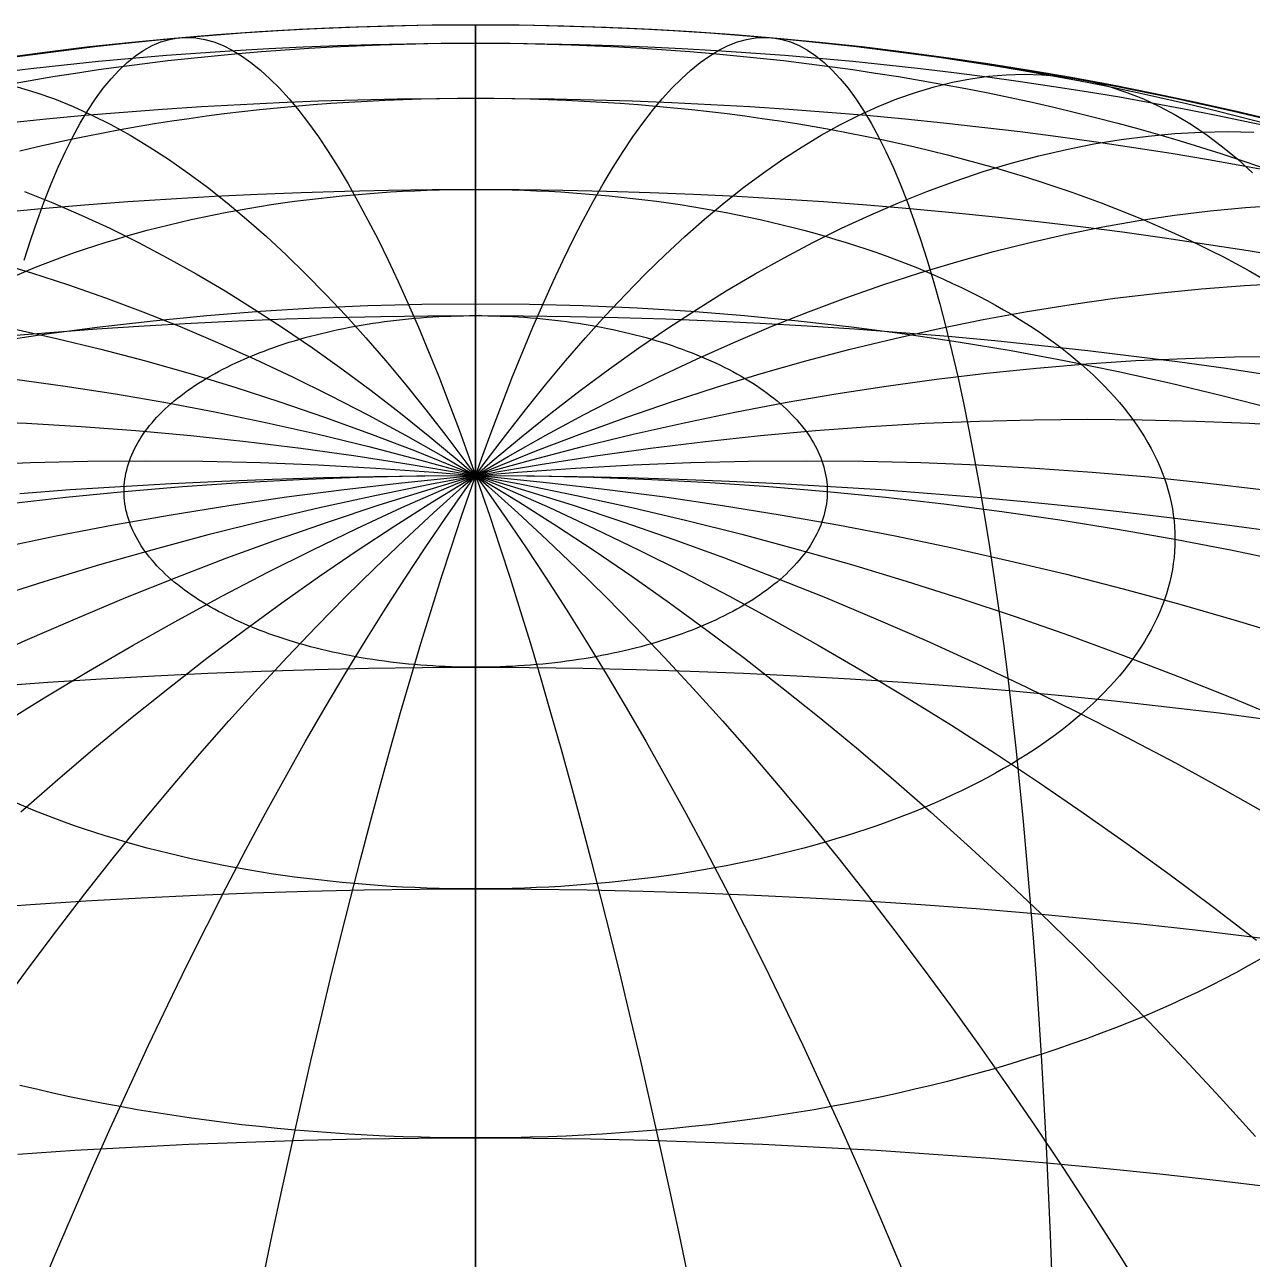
# Model space of a CAD drawing. Header units: millimetres. Extents: x -85 to 85, y -85 to 85.
# Drawn here: x -11.4 to 19.63, y 53.81 to 85 of the extents above; entities that cross this region are included whole.
import ezdxf

# ---------------------------------------------------------------- set-up
doc = ezdxf.new("R2010")
doc.units = ezdxf.units.MM
for name, color, linetype in [('CUT_OUTER', 1, 'Continuous'), ('ENGRAVE', 7, 'Continuous'), ('ENGRAVE_FINE', 8, 'Continuous')]:
    doc.layers.add(name, color=color, linetype=linetype)

msp = doc.modelspace()

# ---------------------------------------------------------------- linework, layer by layer
at = {"layer": 'CUT_OUTER'}
msp.add_circle((0, 0), 85, dxfattribs=at)
at = {"layer": 'ENGRAVE'}
msp.add_lwpolyline([(-11.8297, 84.1728), (-10.3589, 84.3664), (-8.8849, 84.5344), (-7.4082, 84.6765), (-5.9293, 84.7929), (-4.4486, 84.8835), (-2.9665, 84.9482), (-1.4835, 84.9871), (0, 85), (1.4835, 84.9871), (2.9665, 84.9482), (4.4486, 84.8835), (5.9293, 84.7929), (7.4082, 84.6765), (8.8849, 84.5344), (10.3589, 84.3664), (11.8297, 84.1728), (13.2969, 83.9535), (14.7601, 83.7087), (16.2188, 83.4383), (17.6725, 83.1425), (19.1208, 82.8215), (20.5634, 82.4751)], dxfattribs=at)
at = {"layer": 'ENGRAVE_FINE'}
for points in [[(-11.7146, 84.1768), (-10.9998, 84.2759), (-10.2817, 84.3688), (-9.5604, 84.4554), (-8.8362, 84.5356), (-8.1094, 84.6096), (-7.38, 84.6772), (-6.6485, 84.7384), (-5.9149, 84.7932), (-5.1794, 84.8416), (-4.4425, 84.8836), (-3.7041, 84.9191), (-2.9647, 84.9482), (-2.2243, 84.9709), (-1.4832, 84.9871), (-0.7417, 84.9968), (0, 85), (0.7417, 84.9968), (1.4832, 84.9871), (2.2243, 84.9709), (2.9647, 84.9482), (3.7041, 84.9191), (4.4425, 84.8836), (5.1794, 84.8416), (5.9149, 84.7932), (6.6485, 84.7384), (7.38, 84.6772), (8.1094, 84.6096), (8.8362, 84.5356), (9.5604, 84.4554), (10.2817, 84.3688), (10.9998, 84.2759), (11.7146, 84.1768), (12.4258, 84.0715), (13.1332, 83.96), (13.8366, 83.8423), (14.5359, 83.7185), (15.2306, 83.5886), (15.9208, 83.4527), (16.6061, 83.3107), (17.2863, 83.1628), (17.9613, 83.009), (18.6308, 82.8494), (19.2946, 82.6839), (19.9525, 82.5126)], [(0, 53.4922), (0, 54.6369), (0, 55.765), (0, 56.8761), (0, 57.9699), (0, 59.046), (0, 60.1041), (0, 61.1439), (0, 62.1651), (0, 63.1673), (0, 64.1503), (0, 65.1138), (0, 66.0574), (0, 66.9809), (0, 67.884), (0, 68.7664), (0, 69.6279), (0, 70.4682), (0, 71.287), (0, 72.0841), (0, 72.8592), (0, 73.6122), (0, 74.3427), (0, 75.0505), (0, 75.7356), (0, 76.3975), (0, 77.0362), (0, 77.6514), (0, 78.2429), (0, 78.8106), (0, 79.3543), (0, 79.8739), (0, 80.3691), (0, 80.8398), (0, 81.2859), (0, 81.7072), (0, 82.1037), (0, 82.4751), (0, 82.8215), (0, 83.1425), (0, 83.4383), (0, 83.7087), (0, 83.9535), (0, 84.1728), (0, 84.3664), (0, 84.5344), (0, 84.6765), (0, 84.7929), (0, 84.8835), (0, 84.9482), (0, 84.9871), (0, 85), (0, 84.9871), (0, 84.9482), (0, 84.8835), (0, 84.7929), (0, 84.6765), (0, 84.5344), (0, 84.3664), (0, 84.1728), (0, 83.9535), (0, 83.7087), (0, 83.4383), (0, 83.1425), (0, 82.8215), (0, 82.4751), (0, 82.1037), (0, 81.7072), (0, 81.2859), (0, 80.8398), (0, 80.3691), (0, 79.8739), (0, 79.3543), (0, 78.8106), (0, 78.2429), (0, 77.6514), (0, 77.0362), (0, 76.3975), (0, 75.7356), (0, 75.0505), (0, 74.3427), (0, 73.6122), (0, 72.8592), (0, 72.0841), (0, 71.287), (0, 70.4682), (0, 69.6279), (0, 68.7664), (0, 67.884), (0, 66.9809), (0, 66.0574), (0, 65.1138), (0, 64.1503), (0, 63.1673), (0, 62.1651), (0, 61.1439), (0, 60.1041), (0, 59.046), (0, 57.9699), (0, 56.8761), (0, 55.765), (0, 54.6369), (0, 53.4922)], [(-12.0868, 83.7923), (-11.2389, 83.8941), (-10.3876, 83.9885), (-9.5332, 84.0754), (-8.6758, 84.1548), (-7.8157, 84.2268), (-6.9533, 84.2912), (-6.0888, 84.3482), (-5.2224, 84.3975), (-4.3545, 84.4393), (-3.4852, 84.4735), (-2.6148, 84.5001), (-1.7436, 84.5191), (-0.872, 84.5306), (0, 84.5344), (0.872, 84.5306), (1.7436, 84.5191), (2.6148, 84.5001), (3.4852, 84.4735), (4.3545, 84.4393), (5.2224, 84.3975), (6.0888, 84.3482), (6.9533, 84.2912), (7.8157, 84.2268), (8.6758, 84.1548), (9.5332, 84.0754), (10.3876, 83.9885), (11.2389, 83.8941), (12.0868, 83.7923), (12.9311, 83.6832), (13.7713, 83.5666), (14.6074, 83.4428), (15.439, 83.3117), (16.266, 83.1734), (17.0879, 83.0278), (17.9047, 82.8751), (18.716, 82.7154), (19.5216, 82.5485), (20.3213, 82.3747)], [(-11.8245, 83.4919), (-11.2557, 83.5926), (-10.6835, 83.6883), (-10.1081, 83.779), (-9.5295, 83.8647), (-8.9481, 83.9453), (-8.3639, 84.0209), (-7.7771, 84.0913), (-7.1881, 84.1566), (-6.5968, 84.2168), (-6.0035, 84.2717), (-5.4083, 84.3215), (-4.8116, 84.3661), (-4.2133, 84.4055), (-3.6138, 84.4397), (-3.0132, 84.4686), (-2.4117, 84.4923), (-1.8094, 84.5107), (-1.2066, 84.5238), (-0.6034, 84.5317), (0, 84.5344), (0.6034, 84.5317), (1.2066, 84.5238), (1.8094, 84.5107), (2.4117, 84.4923), (3.0132, 84.4686), (3.6138, 84.4397), (4.2133, 84.4055), (4.8116, 84.3661), (5.4083, 84.3215), (6.0035, 84.2717), (6.5968, 84.2168), (7.1881, 84.1566), (7.7771, 84.0913), (8.3639, 84.0209), (8.9481, 83.9453), (9.5295, 83.8647), (10.1081, 83.779), (10.6835, 83.6883), (11.2557, 83.5926), (11.8245, 83.4919), (12.3897, 83.3862), (12.9511, 83.2756), (13.5086, 83.1602), (14.0619, 83.0399), (14.611, 82.9148), (15.1556, 82.7849), (15.6956, 82.6503), (16.2309, 82.511), (16.7611, 82.367), (17.2863, 82.2184), (17.8062, 82.0653), (18.3207, 81.9077), (18.8296, 81.7456), (19.3328, 81.5791), (19.83, 81.4082)], [(-11.4092, 79.0547), (-11.244, 79.5722), (-11.0754, 80.0656), (-10.9034, 80.5345), (-10.7281, 80.9789), (-10.5496, 81.3987), (-10.3678, 81.7936), (-10.1829, 82.1637), (-9.9949, 82.5087), (-9.8038, 82.8286), (-9.6097, 83.1232), (-9.4127, 83.3925), (-9.2129, 83.6365), (-9.0102, 83.8549), (-8.8048, 84.0478), (-8.5967, 84.2151), (-8.386, 84.3568), (-8.1728, 84.4727), (-7.957, 84.563), (-7.7388, 84.6274), (-7.5183, 84.6661), (-7.2955, 84.679), (-7.0704, 84.6661), (-6.8432, 84.6274), (-6.614, 84.563), (-6.3827, 84.4727), (-6.1494, 84.3568), (-5.9143, 84.2151), (-5.6774, 84.0478), (-5.4387, 83.8549), (-5.1984, 83.6365), (-4.9566, 83.3925), (-4.7132, 83.1232), (-4.4683, 82.8286), (-4.2221, 82.5087), (-3.9747, 82.1637), (-3.726, 81.7936), (-3.4761, 81.3987), (-3.2253, 80.9789), (-2.9734, 80.5345), (-2.7206, 80.0656), (-2.467, 79.5722), (-2.2127, 79.0547), (-1.9576, 78.513), (-1.702, 77.9474), (-1.4459, 77.3581), (-1.1893, 76.7452), (-0.9324, 76.109), (-0.6751, 75.4496), (-0.4177, 74.7671), (-0.1601, 74.0619), (0.0975, 73.3342), (0.355, 72.5841), (0.6125, 71.8119), (0.8698, 71.0178), (1.1268, 70.2021), (1.3835, 69.365), (1.6397, 68.5068), (1.8955, 67.6277), (2.1507, 66.728), (2.4052, 65.808), (2.659, 64.8679), (2.912, 63.9081), (3.1641, 62.9288), (3.4152, 61.9303), (3.6653, 60.913), (3.9143, 59.8771), (4.162, 58.823), (4.4085, 57.7509), (4.6537, 56.6613), (4.8975, 55.5544), (5.1397, 54.4306), (5.3804, 53.2902)], [(-5.3804, 53.2902), (-5.1397, 54.4306), (-4.8975, 55.5544), (-4.6537, 56.6613), (-4.4085, 57.7509), (-4.162, 58.823), (-3.9143, 59.8771), (-3.6653, 60.913), (-3.4152, 61.9303), (-3.1641, 62.9288), (-2.912, 63.9081), (-2.659, 64.8679), (-2.4052, 65.808), (-2.1507, 66.728), (-1.8955, 67.6277), (-1.6397, 68.5068), (-1.3835, 69.365), (-1.1268, 70.2021), (-0.8698, 71.0178), (-0.6125, 71.8119), (-0.355, 72.5841), (-0.0975, 73.3342), (0.1601, 74.0619), (0.4177, 74.7671), (0.6751, 75.4496), (0.9324, 76.109), (1.1893, 76.7452), (1.4459, 77.3581), (1.702, 77.9474), (1.9576, 78.513), (2.2127, 79.0547), (2.467, 79.5722), (2.7206, 80.0656), (2.9734, 80.5345), (3.2253, 80.9789), (3.4761, 81.3987), (3.726, 81.7936), (3.9747, 82.1637), (4.2221, 82.5087), (4.4683, 82.8286), (4.7132, 83.1232), (4.9566, 83.3925), (5.1984, 83.6365), (5.4387, 83.8549), (5.6774, 84.0478), (5.9143, 84.2151), (6.1494, 84.3568), (6.3827, 84.4727), (6.614, 84.563), (6.8432, 84.6274), (7.0704, 84.6661), (7.2955, 84.679), (7.5183, 84.6661), (7.7388, 84.6274), (7.957, 84.563), (8.1728, 84.4727), (8.386, 84.3568), (8.5967, 84.2151), (8.8048, 84.0478), (9.0102, 83.8549), (9.2129, 83.6365), (9.4127, 83.3925), (9.6097, 83.1232), (9.8038, 82.8286), (9.9949, 82.5087), (10.1829, 82.1637), (10.3678, 81.7936), (10.5496, 81.3987), (10.7281, 80.9789), (10.9034, 80.5345), (11.0754, 80.0656), (11.244, 79.5722), (11.4092, 79.0547), (11.5709, 78.513), (11.729, 77.9474), (11.8836, 77.3581), (12.0346, 76.7452), (12.1819, 76.109), (12.3255, 75.4496), (12.4653, 74.7671), (12.6014, 74.0619), (12.7336, 73.3342), (12.8619, 72.5841), (12.9863, 71.8119), (13.1068, 71.0178), (13.2233, 70.2021), (13.3357, 69.365), (13.4441, 68.5068), (13.5484, 67.6277), (13.6485, 66.728), (13.7445, 65.808), (13.8363, 64.8679), (13.9239, 63.9081), (14.0073, 62.9288), (14.0863, 61.9303), (14.1611, 60.913), (14.2316, 59.8771), (14.2978, 58.823), (14.3596, 57.7509), (14.417, 56.6613), (14.47, 55.5544), (14.5186, 54.4306), (14.5628, 53.2902)], [(-11.1341, 52.7043), (-10.6637, 53.8321), (-10.19, 54.9436), (-9.7133, 56.0383), (-9.2336, 57.1159), (-8.7511, 58.1762), (-8.2659, 59.2187), (-7.7783, 60.2432), (-7.2882, 61.2493), (-6.7959, 62.2368), (-6.3016, 63.2053), (-5.8053, 64.1546), (-5.3073, 65.0843), (-4.8076, 65.9942), (-4.3065, 66.884), (-3.8041, 67.7535), (-3.3005, 68.6023), (-2.7959, 69.4301), (-2.2904, 70.2369), (-1.7843, 71.0222), (-1.2776, 71.786), (-0.7705, 72.5278), (-0.2632, 73.2476), (0.2442, 73.945), (0.7515, 74.6199), (1.2586, 75.2721), (1.7653, 75.9014), (2.2714, 76.5075), (2.7769, 77.0903), (3.2816, 77.6497), (3.7852, 78.1854), (4.2877, 78.6973), (4.7888, 79.1852), (5.2885, 79.649), (5.7866, 80.0885), (6.283, 80.5036), (6.7774, 80.8942), (7.2698, 81.2602), (7.7599, 81.6014), (8.2477, 81.9178), (8.733, 82.2092), (9.2156, 82.4756), (9.6954, 82.7168), (10.1722, 82.9329), (10.646, 83.1236), (11.1165, 83.2891), (11.5836, 83.4292), (12.0472, 83.5439), (12.5071, 83.6331), (12.9632, 83.6969), (13.4154, 83.7351), (13.8635, 83.7479), (14.3073, 83.7351), (14.7468, 83.6969), (15.1818, 83.6331), (15.6122, 83.5439), (16.0378, 83.4292), (16.4586, 83.2891), (16.8743, 83.1236), (17.2849, 82.9329), (17.6902, 82.7168), (18.0901, 82.4756), (18.4845, 82.2092), (18.8733, 81.9178), (19.2564, 81.6014), (19.6335, 81.2602)], [(-11.5836, 83.4292), (-11.1165, 83.2891), (-10.646, 83.1236), (-10.1722, 82.9329), (-9.6954, 82.7168), (-9.2156, 82.4756), (-8.733, 82.2092), (-8.2477, 81.9178), (-7.7599, 81.6014), (-7.2698, 81.2602), (-6.7774, 80.8942), (-6.283, 80.5036), (-5.7866, 80.0885), (-5.2885, 79.649), (-4.7888, 79.1852), (-4.2877, 78.6973), (-3.7852, 78.1854), (-3.2816, 77.6497), (-2.7769, 77.0903), (-2.2714, 76.5075), (-1.7653, 75.9014), (-1.2586, 75.2721), (-0.7515, 74.6199), (-0.2442, 73.945), (0.2632, 73.2476), (0.7705, 72.5278), (1.2776, 71.786), (1.7843, 71.0222), (2.2904, 70.2369), (2.7959, 69.4301), (3.3005, 68.6023), (3.8041, 67.7535), (4.3065, 66.884), (4.8076, 65.9942), (5.3073, 65.0843), (5.8053, 64.1546), (6.3016, 63.2053), (6.7959, 62.2368), (7.2882, 61.2493), (7.7783, 60.2432), (8.2659, 59.2187), (8.7511, 58.1762), (9.2336, 57.1159), (9.7133, 56.0383), (10.19, 54.9436), (10.6637, 53.8321), (11.1341, 52.7043)], [(-11.8252, 82.5211), (-10.8525, 82.6201), (-9.8764, 82.7105), (-8.8974, 82.7924), (-7.9156, 82.8658), (-6.9315, 82.9306), (-5.9452, 82.9868), (-4.9571, 83.0343), (-3.9675, 83.0733), (-2.9767, 83.1036), (-1.9849, 83.1252), (-0.9926, 83.1382), (0, 83.1425), (0.9926, 83.1382), (1.9849, 83.1252), (2.9767, 83.1036), (3.9675, 83.0733), (4.9571, 83.0343), (5.9452, 82.9868), (6.9315, 82.9306), (7.9156, 82.8658), (8.8974, 82.7924), (9.8764, 82.7105), (10.8525, 82.6201), (11.8252, 82.5211), (12.7943, 82.4137), (13.7596, 82.2978), (14.7206, 82.1735), (15.6772, 82.0409), (16.629, 81.8999), (17.5757, 81.7507), (18.517, 81.5932), (19.4528, 81.4275), (20.3826, 81.2537)], [(-11.5145, 81.8134), (-11.1007, 81.9121), (-10.6835, 82.0071), (-10.2631, 82.0985), (-9.8396, 82.1862), (-9.4131, 82.2702), (-8.9837, 82.3505), (-8.5515, 82.427), (-8.1168, 82.4998), (-7.6796, 82.5687), (-7.24, 82.6338), (-6.7983, 82.695), (-6.3544, 82.7524), (-5.9087, 82.8059), (-5.4611, 82.8556), (-5.0119, 82.9013), (-4.5611, 82.943), (-4.109, 82.9809), (-3.6556, 83.0147), (-3.2011, 83.0447), (-2.7456, 83.0706), (-2.2893, 83.0926), (-1.8323, 83.1106), (-1.3747, 83.1245), (-0.9167, 83.1345), (-0.4584, 83.1405), (0, 83.1425), (0.4584, 83.1405), (0.9167, 83.1345), (1.3747, 83.1245), (1.8323, 83.1106), (2.2893, 83.0926), (2.7456, 83.0706), (3.2011, 83.0447), (3.6556, 83.0147), (4.109, 82.9809), (4.5611, 82.943), (5.0119, 82.9013), (5.4611, 82.8556), (5.9087, 82.8059), (6.3544, 82.7524), (6.7983, 82.695), (7.24, 82.6338), (7.6796, 82.5687), (8.1168, 82.4998), (8.5515, 82.427), (8.9837, 82.3505), (9.4131, 82.2702), (9.8396, 82.1862), (10.2631, 82.0985), (10.6835, 82.0071), (11.1007, 81.9121), (11.5145, 81.8134), (11.9247, 81.7111), (12.3313, 81.6053), (12.7342, 81.4959), (13.1332, 81.383), (13.5282, 81.2667), (13.9191, 81.1469), (14.3057, 81.0238), (14.688, 80.8973), (15.0658, 80.7674), (15.439, 80.6343), (15.8075, 80.498), (16.1712, 80.3584), (16.53, 80.2158), (16.8837, 80.07), (17.2323, 79.9211), (17.5757, 79.7692), (17.9137, 79.6144), (18.2462, 79.4566), (18.5732, 79.2959), (18.8945, 79.1324), (19.2101, 78.9662), (19.5198, 78.7972), (19.8235, 78.6255)], [(-12.0244, 60.1911), (-11.3111, 61.1615), (-10.5944, 62.1133), (-9.8745, 63.0461), (-9.1516, 63.9598), (-8.4258, 64.854), (-7.6976, 65.7284), (-6.9669, 66.5828), (-6.2342, 67.4169), (-5.4995, 68.2305), (-4.7632, 69.0233), (-4.0254, 69.7951), (-3.2864, 70.5456), (-2.5464, 71.2747), (-1.8056, 71.982), (-1.0643, 72.6674), (-0.3226, 73.3306), (0.4191, 73.9716), (1.1608, 74.5899), (1.902, 75.1856), (2.6427, 75.7584), (3.3826, 76.3081), (4.1215, 76.8345), (4.8591, 77.3375), (5.5952, 77.817), (6.3296, 78.2728), (7.0621, 78.7047), (7.7924, 79.1127), (8.5204, 79.4966), (9.2458, 79.8562), (9.9683, 80.1915), (10.6879, 80.5024), (11.4041, 80.7888), (12.1169, 81.0506), (12.826, 81.2876), (13.5312, 81.4999), (14.2323, 81.6874), (14.929, 81.85), (15.6212, 81.9877), (16.3086, 82.1004), (16.9911, 82.1881), (17.6684, 82.2508), (18.3403, 82.2884), (19.0066, 82.3009), (19.6671, 82.2884)], [(-12.0529, 80.2595), (-10.9689, 80.36), (-9.8815, 80.451), (-8.7912, 80.5324), (-7.6982, 80.6044), (-6.6028, 80.6668), (-5.5054, 80.7196), (-4.4063, 80.7629), (-3.3059, 80.7965), (-2.2045, 80.8206), (-1.1024, 80.835), (0, 80.8398), (1.1024, 80.835), (2.2045, 80.8206), (3.3059, 80.7965), (4.4063, 80.7629), (5.5054, 80.7196), (6.6028, 80.6668), (7.6982, 80.6044), (8.7912, 80.5324), (9.8815, 80.451), (10.9689, 80.36), (12.0529, 80.2595), (13.1332, 80.1496), (14.2096, 80.0303), (15.2816, 79.9016), (16.3489, 79.7636), (17.4113, 79.6163), (18.4683, 79.4597), (19.5198, 79.294), (20.5653, 79.1191)], [(-11.5942, 78.6724), (-11.3597, 78.7725), (-11.1217, 78.8706), (-10.8803, 78.9666), (-10.6356, 79.0605), (-10.3876, 79.1522), (-10.1365, 79.2418), (-9.8823, 79.3291), (-9.6251, 79.4143), (-9.365, 79.4971), (-9.102, 79.5777), (-8.8362, 79.656), (-8.5678, 79.7319), (-8.2967, 79.8055), (-8.0231, 79.8767), (-7.7471, 79.9455), (-7.4687, 80.0119), (-7.1881, 80.0759), (-6.9052, 80.1374), (-6.6202, 80.1964), (-6.3333, 80.2529), (-6.0443, 80.3069), (-5.7536, 80.3584), (-5.4611, 80.4073), (-5.1669, 80.4537), (-4.8712, 80.4975), (-4.574, 80.5387), (-4.2754, 80.5773), (-3.9754, 80.6133), (-3.6743, 80.6467), (-3.3721, 80.6775), (-3.0688, 80.7056), (-2.7646, 80.731), (-2.4595, 80.7538), (-2.1537, 80.7739), (-1.8473, 80.7914), (-1.5403, 80.8062), (-1.2328, 80.8183), (-0.9249, 80.8277), (-0.6168, 80.8344), (-0.3084, 80.8385), (0, 80.8398), (0.3084, 80.8385), (0.6168, 80.8344), (0.9249, 80.8277), (1.2328, 80.8183), (1.5403, 80.8062), (1.8473, 80.7914), (2.1537, 80.7739), (2.4595, 80.7538), (2.7646, 80.731), (3.0688, 80.7056), (3.3721, 80.6775), (3.6743, 80.6467), (3.9754, 80.6133), (4.2754, 80.5773), (4.574, 80.5387), (4.8712, 80.4975), (5.1669, 80.4537), (5.4611, 80.4073), (5.7536, 80.3584), (6.0443, 80.3069), (6.3333, 80.2529), (6.6202, 80.1964), (6.9052, 80.1374), (7.1881, 80.0759), (7.4687, 80.0119), (7.7471, 79.9455), (8.0231, 79.8767), (8.2967, 79.8055), (8.5678, 79.7319), (8.8362, 79.656), (9.102, 79.5777), (9.365, 79.4971), (9.6251, 79.4143), (9.8823, 79.3291), (10.1365, 79.2418), (10.3876, 79.1522), (10.6356, 79.0605), (10.8803, 78.9666), (11.1217, 78.8706), (11.3597, 78.7725), (11.5942, 78.6724), (11.8252, 78.5702), (12.0526, 78.466), (12.2763, 78.3598), (12.4963, 78.2517), (12.7125, 78.1417), (12.9248, 78.0299), (13.1332, 77.9162), (13.3376, 77.8007), (13.5379, 77.6834), (13.7341, 77.5644), (13.9261, 77.4437), (14.1139, 77.3213), (14.2973, 77.1974), (14.4765, 77.0718), (14.6512, 76.9447), (14.8214, 76.8161), (14.9871, 76.6861), (15.1483, 76.5546), (15.3048, 76.4217), (15.4567, 76.2875), (15.6039, 76.1519), (15.7463, 76.0151), (15.8839, 75.8771), (16.0167, 75.7379), (16.1446, 75.5976), (16.2676, 75.4562), (16.3857, 75.3137), (16.4987, 75.1702), (16.6067, 75.0257), (16.7097, 74.8804), (16.8075, 74.7341), (16.9003, 74.587), (16.9879, 74.4392), (17.0703, 74.2905), (17.1475, 74.1412), (17.2195, 73.9913), (17.2863, 73.8407), (17.3478, 73.6896), (17.404, 73.538), (17.4549, 73.3859), (17.5005, 73.2333), (17.5408, 73.0804), (17.5757, 72.9272), (17.6052, 72.7737), (17.6294, 72.6199), (17.6483, 72.466), (17.6617, 72.3119), (17.6698, 72.1578), (17.6725, 72.0036)], [(-11.4041, 80.7888), (-10.6879, 80.5024), (-9.9683, 80.1915), (-9.2458, 79.8562), (-8.5204, 79.4966), (-7.7924, 79.1127), (-7.0621, 78.7047), (-6.3296, 78.2728), (-5.5952, 77.817), (-4.8591, 77.3375), (-4.1215, 76.8345), (-3.3826, 76.3081), (-2.6427, 75.7584), (-1.902, 75.1856), (-1.1608, 74.5899), (-0.4191, 73.9716), (0.3226, 73.3306), (1.0643, 72.6674), (1.8056, 71.982), (2.5464, 71.2747), (3.2864, 70.5456), (4.0254, 69.7951), (4.7632, 69.0233), (5.4995, 68.2305), (6.2342, 67.4169), (6.9669, 66.5828), (7.6976, 65.7284), (8.4258, 64.854), (9.1516, 63.9598), (9.8745, 63.0461), (10.5944, 62.1133), (11.3111, 61.1615), (12.0244, 60.1911), (12.734, 59.2023), (13.4397, 58.1955), (14.1413, 57.171), (14.8386, 56.1291), (15.5314, 55.07), (16.2195, 53.9942), (16.9026, 52.902)], [(-11.4915, 65.1181), (-10.5575, 65.9339), (-9.6203, 66.7295), (-8.6802, 67.5049), (-7.7374, 68.2597), (-6.7923, 68.9937), (-5.8451, 69.7067), (-4.8962, 70.3985), (-3.9457, 71.0688), (-2.9941, 71.7175), (-2.0415, 72.3443), (-1.0883, 72.9491), (-0.1348, 73.5316), (0.8188, 74.0918), (1.7721, 74.6294), (2.7249, 75.1442), (3.6768, 75.6362), (4.6276, 76.1051), (5.5771, 76.5509), (6.5248, 76.9733), (7.4705, 77.3723), (8.4139, 77.7477), (9.3548, 78.0995), (10.2929, 78.4274), (11.2278, 78.7315), (12.1593, 79.0115), (13.0871, 79.2675), (14.0108, 79.4994), (14.9304, 79.7071), (15.8454, 79.8904), (16.7555, 80.0494), (17.6606, 80.1841), (18.5602, 80.2943), (19.4542, 80.3801), (20.3423, 80.4413)], [(-12.1593, 79.0115), (-11.2278, 78.7315), (-10.2929, 78.4274), (-9.3548, 78.0995), (-8.4139, 77.7477), (-7.4705, 77.3723), (-6.5248, 76.9733), (-5.5771, 76.5509), (-4.6276, 76.1051), (-3.6768, 75.6362), (-2.7249, 75.1442), (-1.7721, 74.6294), (-0.8188, 74.0918), (0.1348, 73.5316), (1.0883, 72.9491), (2.0415, 72.3443), (2.9941, 71.7175), (3.9457, 71.0688), (4.8962, 70.3985), (5.8451, 69.7067), (6.7923, 68.9937), (7.7374, 68.2597), (8.6802, 67.5049), (9.6203, 66.7295), (10.5575, 65.9339), (11.4915, 65.1181), (12.4219, 64.2825), (13.3486, 63.4273), (14.2712, 62.5528), (15.1895, 61.6592), (16.1031, 60.7469), (17.0119, 59.816), (17.9154, 58.8669), (18.8135, 57.8999), (19.7059, 56.9153)], [(-12.0218, 67.3029), (-10.9031, 67.9984), (-9.7811, 68.6732), (-8.6561, 69.3271), (-7.5285, 69.9599), (-6.3986, 70.5714), (-5.2667, 71.1613), (-4.1332, 71.7296), (-2.9985, 72.276), (-1.8629, 72.8005), (-0.7267, 73.3027), (0.4098, 73.7826), (1.5461, 74.2401), (2.6819, 74.6749), (3.8169, 75.087), (4.9508, 75.4762), (6.0831, 75.8424), (7.2136, 76.1855), (8.3419, 76.5054), (9.4677, 76.802), (10.5906, 77.0752), (11.7102, 77.325), (12.8263, 77.5511), (13.9385, 77.7537), (15.0464, 77.9326), (16.1497, 78.0877), (17.2482, 78.219), (18.3413, 78.3266), (19.4289, 78.4102), (20.5106, 78.47)], [(-12.1941, 76.9904), (-10.8486, 77.1915), (-9.4997, 77.3691), (-8.148, 77.5231), (-6.7938, 77.6535), (-5.4375, 77.7602), (-4.0796, 77.8433), (-2.7204, 77.9026), (-1.3604, 77.9382), (0, 77.9501), (1.3604, 77.9382), (2.7204, 77.9026), (4.0796, 77.8433), (5.4375, 77.7602), (6.7938, 77.6535), (8.148, 77.5231), (9.4997, 77.3691), (10.8486, 77.1915), (12.1941, 76.9904), (13.5359, 76.7659), (14.8736, 76.5179), (16.2067, 76.2467), (17.535, 75.9523), (18.8578, 75.6347), (20.175, 75.294)], [(-12.1941, 76.9904), (-10.8486, 77.1915), (-9.4997, 77.3691), (-8.148, 77.5231), (-6.7938, 77.6535), (-5.4375, 77.7602), (-4.0796, 77.8433), (-2.7204, 77.9026), (-1.3604, 77.9382), (0, 77.9501), (1.3604, 77.9382), (2.7204, 77.9026), (4.0796, 77.8433), (5.4375, 77.7602), (6.7938, 77.6535), (8.148, 77.5231), (9.4997, 77.3691), (10.8486, 77.1915), (12.1941, 76.9904), (13.5359, 76.7659), (14.8736, 76.5179), (16.2067, 76.2467), (17.535, 75.9523), (18.8578, 75.6347), (20.175, 75.294)], [(-11.9412, 77.129), (-10.7574, 77.228), (-9.5704, 77.3167), (-8.3805, 77.3951), (-7.1881, 77.463), (-5.9934, 77.5205), (-4.7969, 77.5676), (-3.599, 77.6042), (-2.3999, 77.6304), (-1.2001, 77.6461), (0, 77.6514), (1.2001, 77.6461), (2.3999, 77.6304), (3.599, 77.6042), (4.7969, 77.5676), (5.9934, 77.5205), (7.1881, 77.463), (8.3805, 77.3951), (9.5704, 77.3167), (10.7574, 77.228), (11.9412, 77.129), (13.1213, 77.0196), (14.2973, 76.9), (15.4691, 76.7701), (16.6361, 76.63), (17.7981, 76.4798), (18.9546, 76.3194), (20.1054, 76.149)], [(8.8849, 73.2089), (8.8836, 73.1314), (8.8795, 73.0539), (8.8727, 72.9764), (8.8633, 72.899), (8.8511, 72.8217), (8.8362, 72.7445), (8.8187, 72.6675), (8.7985, 72.5906), (8.7755, 72.514), (8.7499, 72.4375), (8.7217, 72.3612), (8.6908, 72.2853), (8.6572, 72.2096), (8.621, 72.1342), (8.5822, 72.0591), (8.5407, 71.9844), (8.4967, 71.9101), (8.4501, 71.8361), (8.4009, 71.7626), (8.3491, 71.6895), (8.2948, 71.6169), (8.238, 71.5447), (8.1786, 71.4731), (8.1168, 71.402), (8.0525, 71.3314), (7.9857, 71.2615), (7.9165, 71.1921), (7.8449, 71.1233), (7.7709, 71.0552), (7.6946, 70.9877), (7.6159, 70.9209), (7.5348, 70.8548), (7.4515, 70.7894), (7.3659, 70.7247), (7.2781, 70.6608), (7.1881, 70.5977), (7.0958, 70.5354), (7.0014, 70.4739), (6.9049, 70.4132), (6.8062, 70.3533), (6.7055, 70.2944), (6.6028, 70.2363), (6.498, 70.1792), (6.3913, 70.1229), (6.2826, 70.0676), (6.172, 70.0133), (6.0595, 69.9599), (5.9452, 69.9075), (5.829, 69.8561), (5.7111, 69.8058), (5.5915, 69.7565), (5.4701, 69.7082), (5.3471, 69.661), (5.2224, 69.6149), (5.0962, 69.5699), (4.9684, 69.5259), (4.8391, 69.4831), (4.7083, 69.4415), (4.5761, 69.401), (4.4425, 69.3616), (4.3075, 69.3234), (4.1712, 69.2864), (4.0337, 69.2506), (3.8949, 69.216), (3.7549, 69.1827), (3.6138, 69.1505), (3.4716, 69.1196), (3.3283, 69.0899), (3.1841, 69.0615), (3.0388, 69.0344), (2.8926, 69.0085), (2.7456, 68.9839), (2.5977, 68.9606), (2.449, 68.9385), (2.2996, 68.9178), (2.1495, 68.8984), (1.9987, 68.8803), (1.8473, 68.8635), (1.6953, 68.8481), (1.5429, 68.8339), (1.3899, 68.8211), (1.2365, 68.8097), (1.0828, 68.7996), (0.9287, 68.7908), (0.7744, 68.7833), (0.6198, 68.7773), (0.465, 68.7725), (0.3101, 68.7692), (0.1551, 68.7671), (0, 68.7664), (-0.1551, 68.7671), (-0.3101, 68.7692), (-0.465, 68.7725), (-0.6198, 68.7773), (-0.7744, 68.7833), (-0.9287, 68.7908), (-1.0828, 68.7996), (-1.2365, 68.8097), (-1.3899, 68.8211), (-1.5429, 68.8339), (-1.6953, 68.8481), (-1.8473, 68.8635), (-1.9987, 68.8803), (-2.1495, 68.8984), (-2.2996, 68.9178), (-2.449, 68.9385), (-2.5977, 68.9606), (-2.7456, 68.9839), (-2.8926, 69.0085), (-3.0388, 69.0344), (-3.1841, 69.0615), (-3.3283, 69.0899), (-3.4716, 69.1196), (-3.6138, 69.1505), (-3.7549, 69.1827), (-3.8949, 69.216), (-4.0337, 69.2506), (-4.1712, 69.2864), (-4.3075, 69.3234), (-4.4425, 69.3616), (-4.5761, 69.401), (-4.7083, 69.4415), (-4.8391, 69.4831), (-4.9684, 69.5259), (-5.0962, 69.5699), (-5.2224, 69.6149), (-5.3471, 69.661), (-5.4701, 69.7082), (-5.5915, 69.7565), (-5.7111, 69.8058), (-5.829, 69.8561), (-5.9452, 69.9075), (-6.0595, 69.9599), (-6.172, 70.0133), (-6.2826, 70.0676), (-6.3913, 70.1229), (-6.498, 70.1792), (-6.6028, 70.2363), (-6.7055, 70.2944), (-6.8062, 70.3533), (-6.9049, 70.4132), (-7.0014, 70.4739), (-7.0958, 70.5354), (-7.1881, 70.5977), (-7.2781, 70.6608), (-7.3659, 70.7247), (-7.4515, 70.7894), (-7.5348, 70.8548), (-7.6159, 70.9209), (-7.6946, 70.9877), (-7.7709, 71.0552), (-7.8449, 71.1233), (-7.9165, 71.1921), (-7.9857, 71.2615), (-8.0525, 71.3314), (-8.1168, 71.402), (-8.1786, 71.4731), (-8.238, 71.5447), (-8.2948, 71.6169), (-8.3491, 71.6895), (-8.4009, 71.7626), (-8.4501, 71.8361), (-8.4967, 71.9101), (-8.5407, 71.9844), (-8.5822, 72.0591), (-8.621, 72.1342), (-8.6572, 72.2096), (-8.6908, 72.2853), (-8.7217, 72.3612), (-8.7499, 72.4375), (-8.7755, 72.514), (-8.7985, 72.5906), (-8.8187, 72.6675), (-8.8362, 72.7445), (-8.8511, 72.8217), (-8.8633, 72.899), (-8.8727, 72.9764), (-8.8795, 73.0539), (-8.8836, 73.1314), (-8.8849, 73.2089), (-8.8836, 73.2864), (-8.8795, 73.3639), (-8.8727, 73.4414), (-8.8633, 73.5188), (-8.8511, 73.5961), (-8.8362, 73.6733), (-8.8187, 73.7503), (-8.7985, 73.8272), (-8.7755, 73.9039), (-8.7499, 73.9803), (-8.7217, 74.0566), (-8.6908, 74.1325), (-8.6572, 74.2082), (-8.621, 74.2836), (-8.5822, 74.3587), (-8.5407, 74.4334), (-8.4967, 74.5078), (-8.4501, 74.5817), (-8.4009, 74.6552), (-8.3491, 74.7283), (-8.2948, 74.8009), (-8.238, 74.8731), (-8.1786, 74.9447), (-8.1168, 75.0158), (-8.0525, 75.0864), (-7.9857, 75.1564), (-7.9165, 75.2257), (-7.8449, 75.2945), (-7.7709, 75.3627), (-7.6946, 75.4301), (-7.6159, 75.4969), (-7.5348, 75.563), (-7.4515, 75.6284), (-7.3659, 75.6931), (-7.2781, 75.757), (-7.1881, 75.8201), (-7.0958, 75.8824), (-7.0014, 75.944), (-6.9049, 76.0046), (-6.8062, 76.0645), (-6.7055, 76.1234), (-6.6028, 76.1815), (-6.498, 76.2387), (-6.3913, 76.2949), (-6.2826, 76.3502), (-6.172, 76.4045), (-6.0595, 76.4579), (-5.9452, 76.5103), (-5.829, 76.5617), (-5.7111, 76.612), (-5.5915, 76.6613), (-5.4701, 76.7096), (-5.3471, 76.7568), (-5.2224, 76.8029), (-5.0962, 76.848), (-4.9684, 76.8919), (-4.8391, 76.9347), (-4.7083, 76.9763), (-4.5761, 77.0168), (-4.4425, 77.0562), (-4.3075, 77.0944), (-4.1712, 77.1314), (-4.0337, 77.1672), (-3.8949, 77.2018), (-3.7549, 77.2351), (-3.6138, 77.2673), (-3.4716, 77.2982), (-3.3283, 77.3279), (-3.1841, 77.3563), (-3.0388, 77.3835), (-2.8926, 77.4093), (-2.7456, 77.4339), (-2.5977, 77.4572), (-2.449, 77.4793), (-2.2996, 77.5), (-2.1495, 77.5194), (-1.9987, 77.5375), (-1.8473, 77.5543), (-1.6953, 77.5697), (-1.5429, 77.5839), (-1.3899, 77.5967), (-1.2365, 77.6081), (-1.0828, 77.6183), (-0.9287, 77.627), (-0.7744, 77.6345), (-0.6198, 77.6405), (-0.465, 77.6453), (-0.3101, 77.6487), (-0.1551, 77.6507), (0, 77.6514), (0.1551, 77.6507), (0.3101, 77.6487), (0.465, 77.6453), (0.6198, 77.6405), (0.7744, 77.6345), (0.9287, 77.627), (1.0828, 77.6183), (1.2365, 77.6081), (1.3899, 77.5967), (1.5429, 77.5839), (1.6953, 77.5697), (1.8473, 77.5543), (1.9987, 77.5375), (2.1495, 77.5194), (2.2996, 77.5), (2.449, 77.4793), (2.5977, 77.4572), (2.7456, 77.4339), (2.8926, 77.4093), (3.0388, 77.3835), (3.1841, 77.3563), (3.3283, 77.3279), (3.4716, 77.2982), (3.6138, 77.2673), (3.7549, 77.2351), (3.8949, 77.2018), (4.0337, 77.1672), (4.1712, 77.1314), (4.3075, 77.0944), (4.4425, 77.0562), (4.5761, 77.0168), (4.7083, 76.9763), (4.8391, 76.9347), (4.9684, 76.8919), (5.0962, 76.848), (5.2224, 76.8029), (5.3471, 76.7568), (5.4701, 76.7096), (5.5915, 76.6613), (5.7111, 76.612), (5.829, 76.5617), (5.9452, 76.5103), (6.0595, 76.4579), (6.172, 76.4045), (6.2826, 76.3502), (6.3913, 76.2949), (6.498, 76.2387), (6.6028, 76.1815), (6.7055, 76.1234), (6.8062, 76.0645), (6.9049, 76.0046), (7.0014, 75.944), (7.0958, 75.8824), (7.1881, 75.8201), (7.2781, 75.757), (7.3659, 75.6931), (7.4515, 75.6284), (7.5348, 75.563), (7.6159, 75.4969), (7.6946, 75.4301), (7.7709, 75.3627), (7.8449, 75.2945), (7.9165, 75.2257), (7.9857, 75.1564), (8.0525, 75.0864), (8.1168, 75.0158), (8.1786, 74.9447), (8.238, 74.8731), (8.2948, 74.8009), (8.3491, 74.7283), (8.4009, 74.6552), (8.4501, 74.5817), (8.4967, 74.5078), (8.5407, 74.4334), (8.5822, 74.3587), (8.621, 74.2836), (8.6572, 74.2082), (8.6908, 74.1325), (8.7217, 74.0566), (8.7499, 73.9803), (8.7755, 73.9039), (8.7985, 73.8272), (8.8187, 73.7503), (8.8362, 73.6733), (8.8511, 73.5961), (8.8633, 73.5188), (8.8727, 73.4414), (8.8795, 73.3639), (8.8836, 73.2864), (8.8849, 73.2089)], [(-11.7102, 77.325), (-10.5906, 77.0752), (-9.4677, 76.802), (-8.3419, 76.5054), (-7.2136, 76.1855), (-6.0831, 75.8424), (-4.9508, 75.4762), (-3.8169, 75.087), (-2.6819, 74.6749), (-1.5461, 74.2401), (-0.4098, 73.7826), (0.7267, 73.3027), (1.8629, 72.8005), (2.9985, 72.276), (4.1332, 71.7296), (5.2667, 71.1613), (6.3986, 70.5714), (7.5285, 69.9599), (8.6561, 69.3271), (9.7811, 68.6732), (10.9031, 67.9984), (12.0218, 67.3029), (13.1368, 66.5869), (14.2479, 65.8506), (15.3545, 65.0942), (16.4565, 64.318), (17.5535, 63.5223), (18.6452, 62.7071), (19.7311, 61.8729)], [(-12.6534, 68.8638), (-11.3859, 69.4395), (-10.1149, 69.994), (-8.8408, 70.5272), (-7.5641, 71.0389), (-6.285, 71.529), (-5.004, 71.9973), (-3.7215, 72.4437), (-2.4379, 72.868), (-1.1535, 73.2701), (0.1312, 73.6499), (1.4159, 74.0073), (2.7001, 74.3421), (3.9836, 74.6543), (5.2658, 74.9437), (6.5464, 75.2103), (7.825, 75.454), (9.1013, 75.6747), (10.3747, 75.8723), (11.645, 76.0469), (12.9118, 76.1982), (14.1746, 76.3264), (15.4331, 76.4313), (16.6869, 76.513), (17.9357, 76.5713), (19.1789, 76.6063), (20.4163, 76.618)], [(-11.645, 76.0469), (-10.3747, 75.8723), (-9.1013, 75.6747), (-7.825, 75.454), (-6.5464, 75.2103), (-5.2658, 74.9437), (-3.9836, 74.6543), (-2.7001, 74.3421), (-1.4159, 74.0073), (-0.1312, 73.6499), (1.1535, 73.2701), (2.4379, 72.868), (3.7215, 72.4437), (5.004, 71.9973), (6.285, 71.529), (7.5641, 71.0389), (8.8408, 70.5272), (10.1149, 69.994), (11.3859, 69.4395), (12.6534, 68.8638), (13.9171, 68.2671), (15.1765, 67.6496), (16.4313, 67.0116), (17.6811, 66.3531), (18.9255, 65.6744), (20.1641, 64.9757)], [(-12.7294, 74.9879), (-11.3512, 74.9308), (-9.9697, 74.8508), (-8.5851, 74.7481), (-7.1978, 74.6226), (-5.8084, 74.4743), (-4.4172, 74.3034), (-3.0247, 74.1098), (-1.6313, 73.8937), (-0.2373, 73.655), (1.1567, 73.3939), (2.5504, 73.1105), (3.9433, 72.8048), (5.335, 72.4769), (6.725, 72.1269), (8.113, 71.755), (9.4986, 71.3612), (10.8812, 70.9457), (12.2606, 70.5085), (13.6362, 70.0499), (15.0076, 69.5699), (16.3745, 69.0688), (17.7364, 68.5466), (19.0929, 68.0035), (20.4436, 67.4398)], [(-12.2606, 70.5085), (-10.8812, 70.9457), (-9.4986, 71.3612), (-8.113, 71.755), (-6.725, 72.1269), (-5.335, 72.4769), (-3.9433, 72.8048), (-2.5504, 73.1105), (-1.1567, 73.3939), (0.2373, 73.655), (1.6313, 73.8937), (3.0247, 74.1098), (4.4172, 74.3034), (5.8084, 74.4743), (7.1978, 74.6226), (8.5851, 74.7481), (9.9697, 74.8508), (11.3512, 74.9308), (12.7294, 74.9879), (14.1036, 75.0222), (15.4735, 75.0336), (16.8388, 75.0222), (18.1989, 74.9879), (19.5534, 74.9308), (20.902, 74.8508)], [(-12.6981, 73.8798), (-11.2522, 73.9361), (-9.8028, 73.9699), (-8.3504, 73.9812), (-6.8955, 73.9699), (-5.4385, 73.9361), (-3.9799, 73.8798), (-2.52, 73.801), (-1.0593, 73.6997), (0.4016, 73.5759), (1.8625, 73.4297), (3.3227, 73.2612), (4.782, 73.0703), (6.2398, 72.8572), (7.6957, 72.6219), (9.1493, 72.3645), (10.6, 72.085), (12.0476, 71.7836), (13.4914, 71.4603), (14.9312, 71.1153), (16.3664, 70.7486), (17.7966, 70.3603), (19.2215, 69.9506), (20.6404, 69.5196)], [(-12.0476, 71.7836), (-10.6, 72.085), (-9.1493, 72.3645), (-7.6957, 72.6219), (-6.2398, 72.8572), (-4.782, 73.0703), (-3.3227, 73.2612), (-1.8625, 73.4297), (-0.4016, 73.5759), (1.0593, 73.6997), (2.52, 73.801), (3.9799, 73.8798), (5.4385, 73.9361), (6.8955, 73.9699), (8.3504, 73.9812), (9.8028, 73.9699), (11.2522, 73.9361), (12.6981, 73.8798), (14.1402, 73.801), (15.5779, 73.6997), (17.011, 73.5759), (18.4388, 73.4297), (19.861, 73.2612)], [(-11.8297, 72.8958), (-10.3589, 73.0635), (-8.8849, 73.2089), (-7.4082, 73.332), (-5.9293, 73.4328), (-4.4486, 73.5113), (-2.9665, 73.5673), (-1.4835, 73.6009), (0, 73.6122), (1.4835, 73.6009), (2.9665, 73.5673), (4.4486, 73.5113), (5.9293, 73.4328), (7.4082, 73.332), (8.8849, 73.2089), (10.3589, 73.0635), (11.8297, 72.8958), (13.2969, 72.7059), (14.7601, 72.4938), (16.2188, 72.2597), (17.6725, 72.0036), (19.1208, 71.7255), (20.5634, 71.4256)], [(-11.5155, 73.159), (-10.2448, 73.254), (-8.9711, 73.3378), (-7.6946, 73.4105), (-6.4157, 73.4721), (-5.1349, 73.5225), (-3.8526, 73.5617), (-2.569, 73.5897), (-1.2847, 73.6066), (0, 73.6122), (1.2847, 73.6066), (2.569, 73.5897), (3.8526, 73.5617), (5.1349, 73.5225), (6.4157, 73.4721), (7.6946, 73.4105), (8.9711, 73.3378), (10.2448, 73.254), (11.5155, 73.159), (12.7826, 73.053), (14.0459, 72.9359), (15.3048, 72.8079), (16.5591, 72.6688), (17.8084, 72.5189), (19.0522, 72.358), (20.2903, 72.1864)], [(17.6725, 72.0036), (17.6698, 71.8493), (17.6617, 71.6952), (17.6483, 71.5411), (17.6294, 71.3872), (17.6052, 71.2334), (17.5757, 71.0799), (17.5408, 70.9267), (17.5005, 70.7738), (17.4549, 70.6213), (17.404, 70.4692), (17.3478, 70.3175), (17.2863, 70.1664), (17.2195, 70.0158), (17.1475, 69.8659), (17.0703, 69.7166), (16.9879, 69.568), (16.9003, 69.4201), (16.8075, 69.273), (16.7097, 69.1268), (16.6067, 68.9814), (16.4987, 68.8369), (16.3857, 68.6934), (16.2676, 68.551), (16.1446, 68.4095), (16.0167, 68.2692), (15.8839, 68.13), (15.7463, 67.992), (15.6039, 67.8552), (15.4567, 67.7197), (15.3048, 67.5854), (15.1483, 67.4526), (14.9871, 67.3211), (14.8214, 67.191), (14.6512, 67.0624), (14.4765, 66.9353), (14.2973, 66.8097), (14.1139, 66.6858), (13.9261, 66.5634), (13.7341, 66.4427), (13.5379, 66.3237), (13.3376, 66.2065), (13.1332, 66.091), (12.9248, 65.9773), (12.7125, 65.8654), (12.4963, 65.7554), (12.2763, 65.6473), (12.0526, 65.5411), (11.8252, 65.4369), (11.5942, 65.3348), (11.3597, 65.2346), (11.1217, 65.1365), (10.8803, 65.0405), (10.6356, 64.9466), (10.3876, 64.8549), (10.1365, 64.7653), (9.8823, 64.678), (9.6251, 64.5929), (9.365, 64.51), (9.102, 64.4294), (8.8362, 64.3511), (8.5678, 64.2752), (8.2967, 64.2016), (8.0231, 64.1304), (7.7471, 64.0616), (7.4687, 63.9952), (7.1881, 63.9312), (6.9052, 63.8697), (6.6202, 63.8107), (6.3333, 63.7542), (6.0443, 63.7002), (5.7536, 63.6487), (5.4611, 63.5998), (5.1669, 63.5534), (4.8712, 63.5096), (4.574, 63.4684), (4.2754, 63.4298), (3.9754, 63.3938), (3.6743, 63.3604), (3.3721, 63.3297), (3.0688, 63.3016), (2.7646, 63.2761), (2.4595, 63.2533), (2.1537, 63.2332), (1.8473, 63.2157), (1.5403, 63.2009), (1.2328, 63.1888), (0.9249, 63.1794), (0.6168, 63.1727), (0.3084, 63.1687), (0, 63.1673), (-0.3084, 63.1687), (-0.6168, 63.1727), (-0.9249, 63.1794), (-1.2328, 63.1888), (-1.5403, 63.2009), (-1.8473, 63.2157), (-2.1537, 63.2332), (-2.4595, 63.2533), (-2.7646, 63.2761), (-3.0688, 63.3016), (-3.3721, 63.3297), (-3.6743, 63.3604), (-3.9754, 63.3938), (-4.2754, 63.4298), (-4.574, 63.4684), (-4.8712, 63.5096), (-5.1669, 63.5534), (-5.4611, 63.5998), (-5.7536, 63.6487), (-6.0443, 63.7002), (-6.3333, 63.7542), (-6.6202, 63.8107), (-6.9052, 63.8697), (-7.1881, 63.9312), (-7.4687, 63.9952), (-7.7471, 64.0616), (-8.0231, 64.1304), (-8.2967, 64.2016), (-8.5678, 64.2752), (-8.8362, 64.3511), (-9.102, 64.4294), (-9.365, 64.51), (-9.6251, 64.5929), (-9.8823, 64.678), (-10.1365, 64.7653), (-10.3876, 64.8549), (-10.6356, 64.9466), (-10.8803, 65.0405), (-11.1217, 65.1365), (-11.3597, 65.2346), (-11.5942, 65.3348)], [(-12.1473, 68.2884), (-10.807, 68.3886), (-9.4633, 68.477), (-8.1168, 68.5538), (-6.7678, 68.6187), (-5.4167, 68.6719), (-4.064, 68.7132), (-2.71, 68.7428), (-1.3552, 68.7605), (0, 68.7664), (1.3552, 68.7605), (2.71, 68.7428), (4.064, 68.7132), (5.4167, 68.6719), (6.7678, 68.6187), (8.1168, 68.5538), (9.4633, 68.477), (10.807, 68.3886), (12.1473, 68.2884), (13.484, 68.1766), (14.8166, 68.0531), (16.1446, 67.918), (17.4678, 67.7713), (18.7856, 67.6132), (20.0977, 67.4435)], [(-12.6461, 62.6697), (-11.2507, 62.7739), (-9.8519, 62.866), (-8.4501, 62.9459), (-7.0457, 63.0135), (-5.6391, 63.0688), (-4.2308, 63.1119), (-2.8213, 63.1427), (-1.4108, 63.1612), (0, 63.1673), (1.4108, 63.1612), (2.8213, 63.1427), (4.2308, 63.1119), (5.6391, 63.0688), (7.0457, 63.0135), (8.4501, 62.9459), (9.8519, 62.866), (11.2507, 62.7739), (12.6461, 62.6697), (14.0377, 62.5532), (15.425, 62.4247), (16.8075, 62.284), (18.185, 62.1314), (19.5569, 61.9667), (20.9229, 61.79)], [(19.8235, 61.3932), (19.5198, 61.2215), (19.2101, 61.0525), (18.8945, 60.8862), (18.5732, 60.7227), (18.2462, 60.5621), (17.9137, 60.4043), (17.5757, 60.2494), (17.2323, 60.0976), (16.8837, 59.9487), (16.53, 59.8029), (16.1712, 59.6602), (15.8075, 59.5207), (15.439, 59.3843), (15.0658, 59.2512), (14.688, 59.1214), (14.3057, 58.9949), (13.9191, 58.8717), (13.5282, 58.752), (13.1332, 58.6356), (12.7342, 58.5227), (12.3313, 58.4134), (11.9247, 58.3075), (11.5145, 58.2053), (11.1007, 58.1066), (10.6835, 58.0115), (10.2631, 57.9201), (9.8396, 57.8324), (9.4131, 57.7484), (8.9837, 57.6681), (8.5515, 57.5916), (8.1168, 57.5189), (7.6796, 57.45), (7.24, 57.3849), (6.7983, 57.3236), (6.3544, 57.2662), (5.9087, 57.2127), (5.4611, 57.1631), (5.0119, 57.1174), (4.5611, 57.0756), (4.109, 57.0378), (3.6556, 57.0039), (3.2011, 56.974), (2.7456, 56.948), (2.2893, 56.9261), (1.8323, 56.9081), (1.3747, 56.8941), (0.9167, 56.8841), (0.4584, 56.8781), (0, 56.8761), (-0.4584, 56.8781), (-0.9167, 56.8841), (-1.3747, 56.8941), (-1.8323, 56.9081), (-2.2893, 56.9261), (-2.7456, 56.948), (-3.2011, 56.974), (-3.6556, 57.0039), (-4.109, 57.0378), (-4.5611, 57.0756), (-5.0119, 57.1174), (-5.4611, 57.1631), (-5.9087, 57.2127), (-6.3544, 57.2662), (-6.7983, 57.3236), (-7.24, 57.3849), (-7.6796, 57.45), (-8.1168, 57.5189), (-8.5515, 57.5916), (-8.9837, 57.6681), (-9.4131, 57.7484), (-9.8396, 57.8324), (-10.2631, 57.9201), (-10.6835, 58.0115), (-11.1007, 58.1066), (-11.5145, 58.2053)], [(-11.5712, 56.4715), (-10.1325, 56.5662), (-8.6908, 56.6484), (-7.2464, 56.7179), (-5.7997, 56.7748), (-4.3513, 56.8191), (-2.9016, 56.8508), (-1.451, 56.8698), (0, 56.8761), (1.451, 56.8698), (2.9016, 56.8508), (4.3513, 56.8191), (5.7997, 56.7748), (7.2464, 56.7179), (8.6908, 56.6484), (10.1325, 56.5662), (11.5712, 56.4715), (13.0064, 56.3643), (14.4376, 56.2445), (15.8643, 56.1123), (17.2863, 55.9677), (18.703, 55.8106), (20.114, 55.6413)]]:
    msp.add_lwpolyline(points, dxfattribs=at)

doc.saveas('drawing.dxf')
